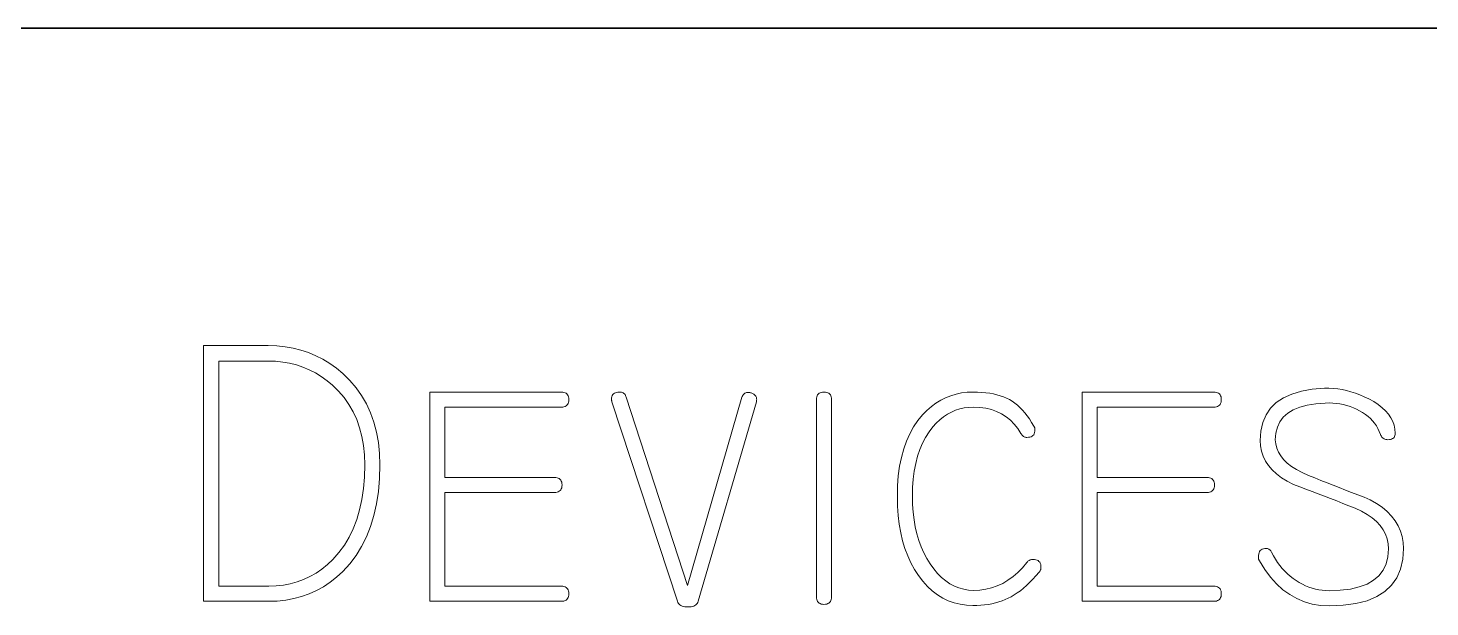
# Model space of a CAD drawing. Extents: x 0 to 297, y 0 to 210.
# Drawn here: x 249.05 to 273.13, y 50.05 to 60 of the extents above; entities that cross this region are included whole.
import ezdxf

# ---------------------------------------------------------------- set-up
doc = ezdxf.new("R2010")
doc.units = 0

msp = doc.modelspace()

# ---------------------------------------------------------------- linework, layer by layer
at = {"color": 7, "lineweight": 35}
msp.add_line((146.5, 60), (287, 60), dxfattribs=at)
at = {"color": 7, "lineweight": 13}
for points in [[(255.093, 52.488), (255.087, 52.254), (255.068, 52.031), (255.036, 51.819), (254.991, 51.619), (254.934, 51.43), (254.864, 51.252), (254.781, 51.086), (254.686, 50.932), (254.578, 50.789), (254.457, 50.657), (254.351, 50.56), (254.24, 50.472), (254.124, 50.395), (254.004, 50.329), (253.879, 50.272), (253.749, 50.226), (253.615, 50.19), (253.476, 50.165), (253.332, 50.149), (253.184, 50.144), (252.067, 50.144), (252.067, 54.54), (253.178, 54.54), (253.324, 54.535), (253.466, 54.521), (253.604, 54.497), (253.738, 54.463), (253.868, 54.42), (253.993, 54.367), (254.115, 54.305), (254.233, 54.233), (254.347, 54.151), (254.457, 54.06), (254.578, 53.942), (254.686, 53.816), (254.781, 53.681), (254.864, 53.537), (254.934, 53.384), (254.991, 53.223), (255.036, 53.052), (255.068, 52.873), (255.087, 52.685)], [(254.833, 52.488), (254.828, 52.66), (254.811, 52.824), (254.784, 52.98), (254.745, 53.128), (254.696, 53.269), (254.635, 53.402), (254.563, 53.528), (254.48, 53.646), (254.386, 53.756), (254.282, 53.858), (254.186, 53.937), (254.088, 54.008), (253.986, 54.07), (253.881, 54.124), (253.772, 54.17), (253.66, 54.207), (253.544, 54.236), (253.425, 54.257), (253.303, 54.27), (253.178, 54.274), (252.327, 54.274), (252.327, 50.404), (253.184, 50.404), (253.312, 50.408), (253.436, 50.422), (253.556, 50.445), (253.672, 50.478), (253.785, 50.519), (253.893, 50.57), (253.998, 50.63), (254.098, 50.699), (254.195, 50.777), (254.288, 50.865), (254.392, 50.982), (254.484, 51.108), (254.566, 51.245), (254.637, 51.393), (254.697, 51.55), (254.746, 51.717), (254.784, 51.895), (254.812, 52.082), (254.828, 52.28)], [(258.21, 50.144), (255.95, 50.144), (255.95, 53.741), (258.21, 53.741), (258.235, 53.74), (258.257, 53.736), (258.276, 53.73), (258.293, 53.721), (258.308, 53.709), (258.319, 53.695), (258.328, 53.678), (258.335, 53.658), (258.339, 53.636), (258.34, 53.612), (258.339, 53.587), (258.335, 53.565), (258.328, 53.545), (258.319, 53.528), (258.308, 53.514), (258.293, 53.502), (258.276, 53.493), (258.257, 53.487), (258.235, 53.483), (258.21, 53.482), (256.21, 53.482), (256.21, 52.274), (258.093, 52.274), (258.118, 52.273), (258.14, 52.269), (258.159, 52.262), (258.176, 52.253), (258.191, 52.241), (258.202, 52.227), (258.211, 52.21), (258.218, 52.191), (258.222, 52.169), (258.223, 52.144), (258.222, 52.119), (258.218, 52.097), (258.211, 52.078), (258.202, 52.061), (258.191, 52.047), (258.176, 52.035), (258.159, 52.026), (258.14, 52.019), (258.118, 52.015), (258.093, 52.014), (256.21, 52.014), (256.21, 50.404), (258.21, 50.404), (258.235, 50.402), (258.257, 50.399), (258.276, 50.392), (258.293, 50.383), (258.308, 50.371), (258.319, 50.357), (258.328, 50.34), (258.335, 50.321), (258.339, 50.299), (258.34, 50.274), (258.339, 50.249), (258.335, 50.227), (258.328, 50.208), (258.319, 50.191), (258.308, 50.176), (258.293, 50.165), (258.276, 50.156), (258.257, 50.149), (258.235, 50.145)], [(261.561, 53.573), (260.561, 50.144), (260.554, 50.126), (260.545, 50.109), (260.534, 50.094), (260.52, 50.082), (260.504, 50.071), (260.485, 50.062), (260.464, 50.055), (260.44, 50.051), (260.414, 50.048), (260.385, 50.047), (260.357, 50.048), (260.33, 50.051), (260.306, 50.055), (260.285, 50.062), (260.265, 50.071), (260.248, 50.082), (260.234, 50.094), (260.221, 50.109), (260.211, 50.126), (260.204, 50.144), (259.08, 53.573), (259.079, 53.577), (259.078, 53.581), (259.077, 53.585), (259.076, 53.589), (259.075, 53.594), (259.075, 53.598), (259.074, 53.603), (259.074, 53.608), (259.074, 53.613), (259.074, 53.618), (259.075, 53.641), (259.079, 53.662), (259.086, 53.681), (259.096, 53.697), (259.108, 53.711), (259.123, 53.722), (259.141, 53.73), (259.161, 53.736), (259.184, 53.74), (259.21, 53.741), (259.228, 53.741), (259.244, 53.738), (259.259, 53.733), (259.272, 53.727), (259.285, 53.719), (259.296, 53.709), (259.306, 53.697), (259.314, 53.683), (259.321, 53.668), (259.327, 53.651), (260.379, 50.417), (261.314, 53.651), (261.32, 53.667), (261.327, 53.681), (261.335, 53.694), (261.344, 53.705), (261.355, 53.714), (261.366, 53.721), (261.379, 53.727), (261.393, 53.732), (261.408, 53.734), (261.424, 53.735), (261.437, 53.734), (261.45, 53.733), (261.462, 53.731), (261.473, 53.728), (261.484, 53.724), (261.495, 53.719), (261.506, 53.713), (261.516, 53.706), (261.526, 53.698), (261.535, 53.689), (261.543, 53.68), (261.55, 53.67), (261.556, 53.66), (261.561, 53.649), (261.564, 53.638), (261.566, 53.626), (261.567, 53.613), (261.566, 53.6), (261.564, 53.587)], [(262.853, 50.222), (262.852, 50.197), (262.848, 50.175), (262.841, 50.156), (262.832, 50.139), (262.82, 50.125), (262.806, 50.113), (262.789, 50.104), (262.77, 50.097), (262.748, 50.093), (262.723, 50.092), (262.698, 50.093), (262.676, 50.097), (262.657, 50.104), (262.64, 50.113), (262.626, 50.125), (262.614, 50.139), (262.605, 50.156), (262.598, 50.175), (262.595, 50.197), (262.593, 50.222), (262.593, 53.612), (262.595, 53.636), (262.598, 53.658), (262.605, 53.678), (262.614, 53.695), (262.626, 53.709), (262.64, 53.721), (262.657, 53.73), (262.676, 53.736), (262.698, 53.74), (262.723, 53.741), (262.748, 53.74), (262.77, 53.736), (262.789, 53.73), (262.806, 53.721), (262.82, 53.709), (262.832, 53.695), (262.841, 53.678), (262.848, 53.658), (262.852, 53.636), (262.853, 53.612)], [(266.418, 50.644), (266.364, 50.581), (266.309, 50.522), (266.256, 50.467), (266.202, 50.416), (266.149, 50.37), (266.096, 50.327), (266.044, 50.288), (265.992, 50.253), (265.94, 50.223), (265.889, 50.196), (265.836, 50.173), (265.782, 50.152), (265.726, 50.133), (265.668, 50.117), (265.609, 50.103), (265.547, 50.092), (265.483, 50.084), (265.418, 50.078), (265.351, 50.074), (265.282, 50.073), (265.169, 50.078), (265.061, 50.093), (264.957, 50.119), (264.858, 50.155), (264.762, 50.201), (264.671, 50.257), (264.583, 50.324), (264.5, 50.401), (264.421, 50.488), (264.346, 50.586), (264.277, 50.692), (264.216, 50.804), (264.161, 50.924), (264.114, 51.05), (264.074, 51.183), (264.041, 51.323), (264.016, 51.469), (263.997, 51.622), (263.986, 51.782), (263.983, 51.949), (263.987, 52.13), (264, 52.302), (264.022, 52.465), (264.052, 52.619), (264.092, 52.764), (264.139, 52.9), (264.196, 53.026), (264.261, 53.144), (264.335, 53.252), (264.418, 53.352), (264.491, 53.426), (264.567, 53.492), (264.646, 53.551), (264.728, 53.601), (264.812, 53.644), (264.9, 53.679), (264.991, 53.706), (265.085, 53.726), (265.182, 53.738), (265.282, 53.741), (265.358, 53.74), (265.431, 53.736), (265.502, 53.73), (265.569, 53.721), (265.633, 53.709), (265.694, 53.695), (265.752, 53.678), (265.807, 53.658), (265.859, 53.636), (265.908, 53.612), (265.955, 53.584), (266.001, 53.552), (266.045, 53.516), (266.089, 53.476), (266.131, 53.433), (266.173, 53.386), (266.213, 53.334), (266.252, 53.279), (266.29, 53.22), (266.327, 53.157), (266.331, 53.151), (266.334, 53.144), (266.337, 53.138), (266.339, 53.131), (266.342, 53.125), (266.343, 53.118), (266.345, 53.112), (266.346, 53.105), (266.346, 53.099), (266.346, 53.092), (266.345, 53.067), (266.341, 53.045), (266.334, 53.026), (266.325, 53.009), (266.312, 52.995), (266.297, 52.983), (266.28, 52.974), (266.259, 52.967), (266.236, 52.964), (266.21, 52.962), (266.197, 52.963), (266.185, 52.965), (266.173, 52.968), (266.162, 52.973), (266.152, 52.978), (266.142, 52.986), (266.132, 52.994), (266.123, 53.004), (266.114, 53.015), (266.106, 53.027), (266.051, 53.114), (265.991, 53.191), (265.924, 53.259), (265.852, 53.318), (265.773, 53.368), (265.689, 53.409), (265.599, 53.441), (265.504, 53.464), (265.402, 53.477), (265.295, 53.482), (265.213, 53.478), (265.133, 53.468), (265.057, 53.451), (264.983, 53.428), (264.911, 53.397), (264.843, 53.36), (264.776, 53.316), (264.713, 53.266), (264.652, 53.208), (264.593, 53.144), (264.527, 53.057), (264.467, 52.963), (264.414, 52.862), (264.369, 52.753), (264.33, 52.638), (264.299, 52.514), (264.274, 52.384), (264.257, 52.246), (264.246, 52.101), (264.243, 51.949), (264.246, 51.81), (264.255, 51.676), (264.27, 51.547), (264.291, 51.424), (264.319, 51.305), (264.352, 51.191), (264.392, 51.082), (264.438, 50.979), (264.49, 50.88), (264.548, 50.787), (264.61, 50.701), (264.675, 50.623), (264.743, 50.555), (264.814, 50.496), (264.887, 50.446), (264.963, 50.405), (265.042, 50.373), (265.123, 50.351), (265.208, 50.337), (265.295, 50.332), (265.401, 50.337), (265.504, 50.352), (265.603, 50.376), (265.7, 50.409), (265.793, 50.452), (265.883, 50.505), (265.97, 50.568), (266.053, 50.64), (266.133, 50.722), (266.21, 50.813), (266.218, 50.823), (266.227, 50.832), (266.236, 50.839), (266.245, 50.846), (266.256, 50.852), (266.266, 50.856), (266.277, 50.86), (266.289, 50.863), (266.301, 50.864), (266.314, 50.865), (266.34, 50.863), (266.363, 50.859), (266.384, 50.853), (266.401, 50.843), (266.416, 50.831), (266.429, 50.816), (266.438, 50.798), (266.445, 50.778), (266.449, 50.754), (266.45, 50.728), (266.45, 50.719), (266.449, 50.711), (266.447, 50.702), (266.445, 50.693), (266.442, 50.685), (266.439, 50.676), (266.434, 50.668), (266.43, 50.66), (266.424, 50.652)], [(269.418, 50.144), (267.158, 50.144), (267.158, 53.741), (269.418, 53.741), (269.443, 53.74), (269.465, 53.736), (269.484, 53.73), (269.501, 53.721), (269.515, 53.709), (269.527, 53.695), (269.536, 53.678), (269.543, 53.658), (269.546, 53.636), (269.548, 53.612), (269.546, 53.587), (269.543, 53.565), (269.536, 53.545), (269.527, 53.528), (269.515, 53.514), (269.501, 53.502), (269.484, 53.493), (269.465, 53.487), (269.443, 53.483), (269.418, 53.482), (267.418, 53.482), (267.418, 52.274), (269.301, 52.274), (269.326, 52.273), (269.348, 52.269), (269.367, 52.262), (269.384, 52.253), (269.398, 52.241), (269.41, 52.227), (269.419, 52.21), (269.426, 52.191), (269.43, 52.169), (269.431, 52.144), (269.43, 52.119), (269.426, 52.097), (269.419, 52.078), (269.41, 52.061), (269.398, 52.047), (269.384, 52.035), (269.367, 52.026), (269.348, 52.019), (269.326, 52.015), (269.301, 52.014), (267.418, 52.014), (267.418, 50.404), (269.418, 50.404), (269.443, 50.402), (269.465, 50.399), (269.484, 50.392), (269.501, 50.383), (269.515, 50.371), (269.527, 50.357), (269.536, 50.34), (269.543, 50.321), (269.546, 50.299), (269.548, 50.274), (269.546, 50.249), (269.543, 50.227), (269.536, 50.208), (269.527, 50.191), (269.515, 50.176), (269.501, 50.165), (269.484, 50.156), (269.465, 50.149), (269.443, 50.145)], [(272.678, 51.053), (272.665, 50.866), (272.626, 50.698), (272.563, 50.55), (272.473, 50.421), (272.358, 50.313), (272.217, 50.224), (272.051, 50.155), (271.859, 50.106), (271.641, 50.076), (271.398, 50.066), (271.251, 50.074), (271.11, 50.097), (270.975, 50.136), (270.846, 50.19), (270.723, 50.259), (270.607, 50.344), (270.497, 50.445), (270.393, 50.561), (270.295, 50.692), (270.204, 50.839), (270.2, 50.845), (270.197, 50.852), (270.194, 50.858), (270.191, 50.865), (270.189, 50.871), (270.187, 50.878), (270.186, 50.884), (270.185, 50.891), (270.184, 50.897), (270.184, 50.904), (270.186, 50.932), (270.19, 50.958), (270.196, 50.98), (270.206, 50.999), (270.218, 51.016), (270.233, 51.029), (270.251, 51.04), (270.271, 51.047), (270.295, 51.052), (270.32, 51.053), (270.332, 51.052), (270.343, 51.051), (270.353, 51.047), (270.363, 51.043), (270.372, 51.037), (270.381, 51.03), (270.39, 51.021), (270.397, 51.012), (270.405, 51.001), (270.411, 50.988), (270.444, 50.927), (270.478, 50.869), (270.515, 50.813), (270.554, 50.761), (270.595, 50.711), (270.638, 50.663), (270.684, 50.619), (270.731, 50.577), (270.781, 50.538), (270.833, 50.501), (270.887, 50.468), (270.941, 50.438), (270.996, 50.412), (271.052, 50.389), (271.108, 50.37), (271.165, 50.354), (271.222, 50.342), (271.28, 50.333), (271.339, 50.328), (271.398, 50.326), (271.592, 50.333), (271.765, 50.355), (271.918, 50.391), (272.051, 50.441), (272.163, 50.506), (272.255, 50.585), (272.326, 50.679), (272.377, 50.787), (272.408, 50.91), (272.418, 51.047), (272.412, 51.134), (272.395, 51.218), (272.366, 51.298), (272.326, 51.374), (272.275, 51.446), (272.212, 51.514), (272.138, 51.578), (272.052, 51.639), (271.955, 51.695), (271.846, 51.748), (271.741, 51.788), (271.636, 51.828), (271.53, 51.869), (271.425, 51.909), (271.319, 51.949), (271.213, 51.989), (271.107, 52.03), (271.001, 52.07), (270.894, 52.11), (270.788, 52.151), (270.679, 52.207), (270.582, 52.268), (270.497, 52.333), (270.422, 52.403), (270.359, 52.477), (270.308, 52.555), (270.268, 52.637), (270.239, 52.724), (270.222, 52.815), (270.217, 52.91), (270.228, 53.072), (270.261, 53.218), (270.316, 53.348), (270.393, 53.462), (270.493, 53.56), (270.614, 53.641), (270.758, 53.707), (270.923, 53.756), (271.111, 53.789), (271.32, 53.806), (271.396, 53.807), (271.471, 53.803), (271.547, 53.795), (271.623, 53.784), (271.699, 53.767), (271.775, 53.747), (271.851, 53.723), (271.927, 53.694), (272.004, 53.661), (272.08, 53.625), (272.167, 53.577), (272.244, 53.526), (272.312, 53.473), (272.371, 53.418), (272.421, 53.36), (272.462, 53.3), (272.494, 53.237), (272.517, 53.172), (272.53, 53.104), (272.535, 53.034), (272.534, 53.013), (272.53, 52.994), (272.524, 52.977), (272.515, 52.963), (272.504, 52.951), (272.49, 52.941), (272.474, 52.933), (272.456, 52.928), (272.435, 52.924), (272.411, 52.923), (272.393, 52.924), (272.375, 52.927), (272.359, 52.931), (272.344, 52.938), (272.33, 52.946), (272.318, 52.956), (272.307, 52.968), (272.297, 52.981), (272.289, 52.997), (272.282, 53.014), (272.262, 53.065), (272.238, 53.114), (272.211, 53.16), (272.181, 53.204), (272.147, 53.245), (272.109, 53.285), (272.068, 53.322), (272.024, 53.357), (271.976, 53.39), (271.924, 53.42), (271.871, 53.448), (271.816, 53.472), (271.759, 53.493), (271.702, 53.511), (271.644, 53.526), (271.584, 53.538), (271.523, 53.547), (271.461, 53.552), (271.398, 53.554), (271.333, 53.553), (271.171, 53.541), (271.025, 53.518), (270.896, 53.483), (270.785, 53.437), (270.691, 53.379), (270.613, 53.311), (270.553, 53.231), (270.511, 53.14), (270.485, 53.037), (270.476, 52.923), (270.482, 52.849), (270.499, 52.778), (270.528, 52.71), (270.568, 52.644), (270.619, 52.581), (270.682, 52.52), (270.756, 52.463), (270.842, 52.408), (270.939, 52.356), (271.048, 52.306), (271.153, 52.265), (271.258, 52.223), (271.364, 52.182), (271.47, 52.14), (271.575, 52.099), (271.681, 52.057), (271.787, 52.015), (271.893, 51.974), (272, 51.932), (272.106, 51.891), (272.215, 51.827), (272.312, 51.76), (272.398, 51.687), (272.472, 51.61), (272.535, 51.529), (272.586, 51.443), (272.626, 51.352), (272.655, 51.257), (272.672, 51.157)]]:
    msp.add_lwpolyline(points, close=True, dxfattribs=at)

doc.saveas('drawing.dxf')
